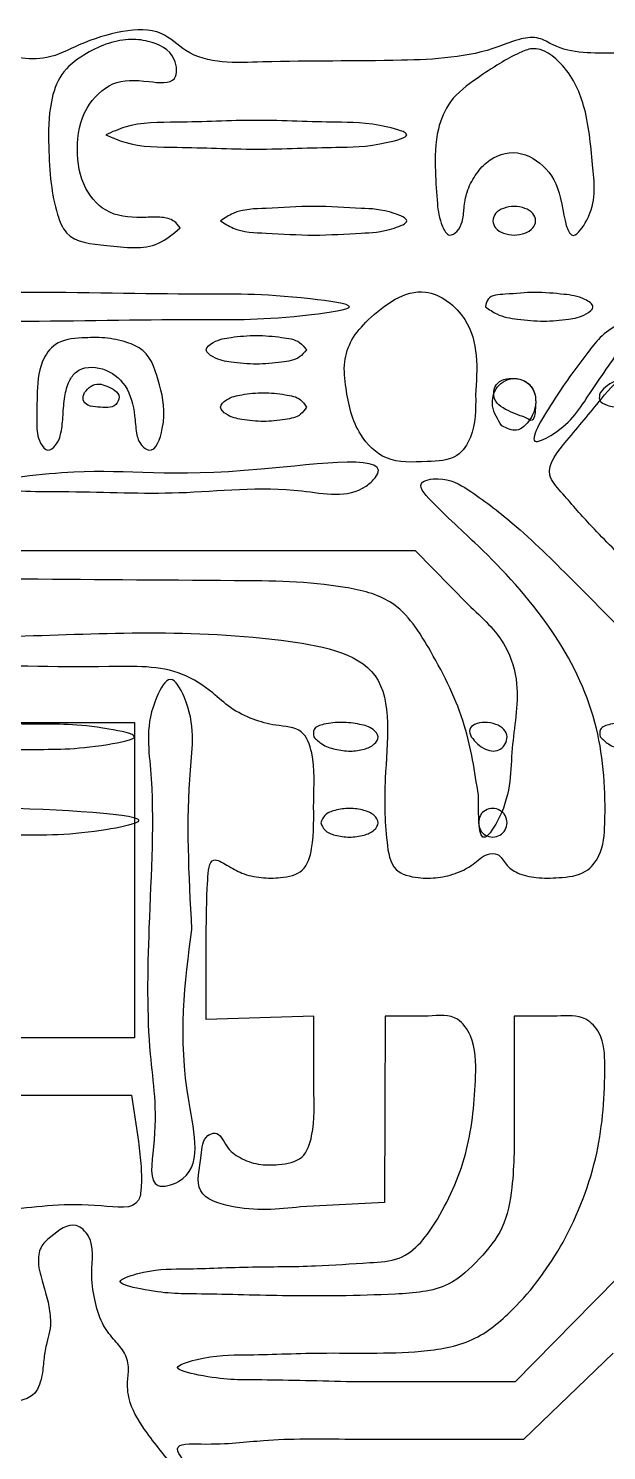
# Model space of a CAD drawing. Extents: x 15.9 to 97.5, y 243.5 to 291.3.
# Drawn here: x 67.97 to 71.39, y 261.66 to 270.06 of the extents above; entities that cross this region are included whole.
import ezdxf

# ---------------------------------------------------------------- set-up
doc = ezdxf.new("R2010")
doc.units = 0
for name, color, linetype in [('black', 7, 'CONTINUOUS'), ('blue', 7, 'CONTINUOUS'), ('red', 7, 'CONTINUOUS')]:
    doc.layers.add(name, color=color, linetype=linetype)

msp = doc.modelspace()

# ---------------------------------------------------------------- linework, layer by layer
at = {"layer": 'black', "color": 7}
for points in [[(70.673476, 268.419155)], [(68.303659, 267.912578)], [(71.350809, 267.911172)], [(70.821642, 267.797913)], [(69.657476, 265.87914)], [(70.588809, 265.87914)], [(71.350809, 265.87914)], [(69.699809, 265.371194)], [(70.631142, 265.371194)]]:
    msp.add_lwpolyline(points, close=True, dxfattribs=at)
for points, knots in [([(66.016809, 268.419155), (66.080852, 268.436266), (66.350983, 268.508439), (66.997492, 268.481981), (67.892347, 268.516024), (68.906547, 268.486324), (69.395451, 268.500837), (69.990715, 268.419898), (69.410506, 268.337094), (68.930267, 268.351866), (67.953019, 268.32475), (67.068695, 268.349098), (66.409414, 268.343009), (66.10303, 268.402432), (66.016809, 268.419155)], [0, 0, 0, 0, 0.198456, 0.837087, 1.906234, 2.965822, 3.629765, 3.86379, 4.09211, 4.738628, 5.769147, 6.790539, 7.462801, 7.726075, 7.726075, 7.726075, 7.726075]), ([(70.673476, 268.419155), (70.676949, 268.435695), (70.688166, 268.489121), (70.823109, 268.49307), (70.959904, 268.510081), (71.127166, 268.493745), (71.235051, 268.48149), (71.330835, 268.42156), (71.249905, 268.357807), (71.153913, 268.344073), (71.013739, 268.329221), (70.873089, 268.343575), (70.750854, 268.362459), (70.694891, 268.403464), (70.673476, 268.419155)], [0, 0, 0, 0, 0.047245, 0.152605, 0.327722, 0.501215, 0.628371, 0.691908, 0.750328, 0.859324, 1.006529, 1.160884, 1.28804, 1.366857, 1.366857, 1.366857, 1.366857]), ([(70.821642, 267.797912), (70.78147, 267.817802), (70.71415, 267.851133), (70.724349, 267.981757), (70.829483, 268.003469), (70.908623, 267.984324), (70.958384, 267.935125), (70.973653, 267.869916), (70.966421, 267.811597), (70.965566, 267.771862), (70.947838, 267.741073), (70.915265, 267.765286), (70.874742, 267.77488), (70.840546, 267.789713), (70.821642, 267.797913)], [0, 0, 0, 0, 0.122146, 0.204695, 0.317895, 0.38419, 0.448715, 0.51501, 0.578131, 0.622019, 0.639654, 0.666457, 0.715409, 0.775927, 0.775927, 0.775927, 0.775927]), ([(71.350809, 267.911172), (71.36432, 267.926476), (71.393351, 267.959357), (71.455904, 267.986707), (71.52255, 267.999999), (71.585122, 267.98883), (71.631864, 267.959748), (71.655982, 267.909552), (71.620917, 267.858118), (71.55525, 267.833477), (71.474276, 267.823517), (71.403332, 267.830117), (71.338908, 267.861172), (71.347146, 267.895782), (71.350809, 267.911172)], [0, 0, 0, 0, 0.060618, 0.130244, 0.199842, 0.26238, 0.315732, 0.361541, 0.410426, 0.480052, 0.568625, 0.650095, 0.703446, 0.746167, 0.746167, 0.746167, 0.746167]), ([(68.303662, 267.912572), (68.314974, 267.926238), (68.336901, 267.952729), (68.389613, 267.967848), (68.448587, 267.946233), (68.524241, 267.906089), (68.481471, 267.814176), (68.396118, 267.827432), (68.32802, 267.828774), (68.285549, 267.86848), (68.297516, 267.897621), (68.303659, 267.912578)], [0, 0, 0, 0, 0.052513, 0.101795, 0.150479, 0.24657, 0.293697, 0.400859, 0.461222, 0.503144, 0.547353, 0.547353, 0.547353, 0.547353]), ([(66.016809, 265.87914), (66.079273, 265.895533), (66.290698, 265.951021), (66.737946, 265.950642), (67.325345, 265.972613), (67.966858, 265.947635), (68.294414, 265.958558), (68.682786, 265.878119), (68.279518, 265.80008), (67.943044, 265.810853), (67.264358, 265.78256), (66.668744, 265.816672), (66.229701, 265.789564), (66.057268, 265.862116), (66.016809, 265.87914)], [0, 0, 0, 0, 0.193391, 0.654585, 1.323513, 2.001284, 2.436466, 2.596144, 2.761423, 3.214008, 3.920845, 4.637174, 5.064397, 5.195371, 5.195371, 5.195371, 5.195371]), ([(69.657476, 265.87914), (69.655668, 265.895034), (69.65112, 265.935021), (69.735521, 265.958938), (69.821705, 265.967458), (69.923597, 265.956137), (70.001201, 265.935259), (70.050727, 265.881175), (70.013669, 265.826359), (69.952403, 265.801671), (69.871521, 265.790219), (69.78636, 265.803119), (69.708316, 265.828242), (69.672937, 265.863662), (69.657476, 265.87914)], [0, 0, 0, 0, 0.043345, 0.109055, 0.213483, 0.323232, 0.406803, 0.45877, 0.506999, 0.573414, 0.657001, 0.747692, 0.831264, 0.896133, 0.896133, 0.896133, 0.896133]), ([(70.588809, 265.87914), (70.582889, 265.893947), (70.571276, 265.92299), (70.613887, 265.960987), (70.67095, 265.966376), (70.732295, 265.957114), (70.784127, 265.928459), (70.806089, 265.880111), (70.792731, 265.835386), (70.763207, 265.802755), (70.71821, 265.789924), (70.670069, 265.805166), (70.623728, 265.83412), (70.60047, 265.864106), (70.588809, 265.87914)], [0, 0, 0, 0, 0.043442, 0.085214, 0.145642, 0.213135, 0.269473, 0.3158, 0.359824, 0.401591, 0.443365, 0.492069, 0.548407, 0.60505, 0.60505, 0.60505, 0.60505]), ([(71.350809, 265.87914), (71.349001, 265.895034), (71.344453, 265.935021), (71.428854, 265.958938), (71.515038, 265.967458), (71.61693, 265.956137), (71.694534, 265.935259), (71.74406, 265.881175), (71.707002, 265.82636), (71.645736, 265.80167), (71.564853, 265.790219), (71.479692, 265.803118), (71.401648, 265.828242), (71.366269, 265.863662), (71.350809, 265.87914)], [0, 0, 0, 0, 0.043345, 0.109055, 0.213483, 0.323232, 0.406803, 0.45877, 0.506999, 0.573414, 0.657, 0.747695, 0.831265, 0.896133, 0.896133, 0.896133, 0.896133]), ([(65.533399, 265.392364), (65.830051, 265.423734), (66.635721, 265.508931), (67.245956, 265.485622), (68.880339, 265.416421), (68.251993, 265.291703), (67.778788, 265.30476), (66.964052, 265.262944), (66.260931, 265.346894), (65.695878, 265.2394), (65.558293, 265.36893), (65.533399, 265.392367)], [0, 0, 0, 0, 0.846377, 2.29865, 3.075227, 3.278363, 3.828096, 4.657215, 5.615063, 6.070472, 6.171074, 6.171074, 6.171074, 6.171074]), ([(69.699809, 265.371194), (69.706116, 265.386752), (69.721257, 265.424105), (69.790514, 265.448703), (69.868658, 265.459864), (69.949501, 265.448702), (70.012882, 265.424105), (70.049136, 265.371194), (70.012883, 265.318283), (69.949502, 265.293685), (69.868659, 265.282524), (69.790515, 265.293685), (69.721258, 265.318283), (69.706116, 265.355636), (69.699809, 265.371194)], [0, 0, 0, 0, 0.048553, 0.116569, 0.202648, 0.288726, 0.356742, 0.405296, 0.45385, 0.521865, 0.607945, 0.694023, 0.762039, 0.810593, 0.810593, 0.810593, 0.810593]), ([(70.631142, 265.371194), (70.633493, 265.38609), (70.638133, 265.415484), (70.671812, 265.447813), (70.715733, 265.459944), (70.760122, 265.447813), (70.792425, 265.415484), (70.804565, 265.371194), (70.792425, 265.326904), (70.760122, 265.294575), (70.715733, 265.282444), (70.671812, 265.294575), (70.638133, 265.326904), (70.633493, 265.356298), (70.631142, 265.371194)], [0, 0, 0, 0, 0.044199, 0.087217, 0.131416, 0.175616, 0.218633, 0.262833, 0.307032, 0.35005, 0.394249, 0.438448, 0.481466, 0.525666, 0.525666, 0.525666, 0.525666])]:
    msp.add_open_spline(points, degree=3, knots=knots, dxfattribs=at)
at = {"layer": 'blue', "color": 7}
for points in [[(68.429809, 269.435159)], [(69.107142, 268.927155)], [(70.715809, 268.927155)], [(70.673476, 268.419158)], [(68.303659, 267.91255)], [(70.769955, 267.715904)], [(70.631142, 265.533477)]]:
    msp.add_lwpolyline(points, close=True, dxfattribs=at)
for points in [[(65.306393, 266.693041), (65.584359, 266.97983), (67.921235, 266.97983), (70.258109, 266.97983), (70.572115, 266.65826)], [(71.183744, 266.80806), (71.77414, 266.212983), (71.77414, 265.643894)], [(65.192691, 265.055106), (66.104241, 265.963829), (67.351691, 265.963829), (68.599142, 265.963829), (68.599142, 265.032496), (68.599142, 264.101162), (66.70556, 264.101162)], [(69.657474, 263.804892), (69.657474, 264.228225), (69.339974, 264.218525), (69.022474, 264.208825), (69.022474, 264.715683)], [(70.334801, 264.228224), (70.080801, 264.228224), (70.078501, 263.677891), (70.076201, 263.127558), (69.579335, 263.101798)], [(72.028134, 264.228215), (71.774134, 264.228215), (71.774134, 263.617815), (71.774134, 263.007414), (71.31136, 262.538315), (70.848585, 262.069216), (69.85086, 262.069216)], [(71.096801, 264.228222), (70.842801, 264.228222), (70.842801, 263.621725)], [(64.00749, 262.938591), (64.834505, 263.762503), (66.707214, 263.762503), (68.579923, 263.762503), (68.621783, 263.487336)], [(69.87647, 261.730493), (70.899799, 261.730493), (71.428828, 262.238493)]]:
    msp.add_lwpolyline(points, dxfattribs=at)
for points, knots in [([(77.897068, 269.454387), (77.977249, 269.472117), (78.100113, 269.499286), (78.159535, 269.714835), (77.865428, 269.79287), (77.581082, 269.756255), (77.260449, 269.529328), (77.264422, 269.258728), (77.455545, 269.061209), (77.24059, 269.030465), (77.132263, 269.158479), (77.016727, 269.28102), (76.946933, 269.402016), (76.978039, 269.585423), (76.561542, 269.917767), (75.434461, 269.76021), (73.979496, 269.897978), (72.508043, 269.859539), (71.631742, 269.930375), (71.151854, 269.910006), (70.988115, 270.016837), (70.869532, 270.00455), (70.619024, 269.892747), (70.087577, 269.864752), (69.494353, 269.876572), (68.966076, 269.847305), (68.752859, 270.067323), (68.508779, 270.051364), (68.28962, 269.981787), (68.096186, 269.876821), (67.883739, 269.884926), (67.682057, 269.969688), (67.482167, 270.055084), (67.274922, 270.062305), (67.110139, 269.975826), (66.958477, 269.890017), (66.784951, 269.888496), (66.646467, 269.975561), (66.508365, 270.060452), (66.337821, 270.063236), (66.178955, 269.964312), (65.925688, 269.895606), (65.556797, 269.864072), (65.266306, 269.860792), (65.096969, 269.85888)], [0, 0, 0, 0, 0.228591, 0.350274, 0.535889, 0.940717, 1.282769, 1.559383, 1.724328, 1.817854, 2.043302, 2.200973, 2.333325, 2.44062, 2.726106, 3.682963, 5.746991, 7.144565, 8.060553, 8.429275, 8.521701, 8.62735, 8.767026, 9.347809, 10.168199, 10.627627, 10.80408, 11.030874, 11.301708, 11.507163, 11.674159, 11.917808, 12.160652, 12.322887, 12.51873, 12.708338, 12.839578, 13.014816, 13.188807, 13.318842, 13.501162, 13.737006, 14.100548, 14.608676, 14.608676, 14.608676, 14.608676]), ([(68.429809, 269.435159), (68.466496, 269.451644), (68.598088, 269.510775), (68.906999, 269.505119), (69.310687, 269.528682), (69.757612, 269.505119), (69.994156, 269.510775), (70.267374, 269.435159), (69.994156, 269.359543), (69.757612, 269.365199), (69.310687, 269.341636), (68.906999, 269.365199), (68.598088, 269.359543), (68.466496, 269.418674), (68.429809, 269.435159)], [0, 0, 0, 0, 0.119941, 0.430216, 0.899138, 1.36806, 1.678335, 1.798276, 1.918217, 2.228492, 2.697414, 3.166336, 3.476611, 3.596552, 3.596552, 3.596552, 3.596552]), ([(69.107142, 268.927155), (69.131122, 268.943099), (69.210775, 268.996059), (69.407766, 268.999276), (69.653251, 269.019181), (69.921602, 268.999276), (70.077625, 268.996059), (70.247001, 268.927155), (70.077625, 268.858251), (69.921602, 268.855034), (69.653251, 268.835129), (69.407766, 268.855034), (69.210775, 268.858251), (69.131122, 268.911211), (69.107142, 268.927155)], [0, 0, 0, 0, 0.085409, 0.283703, 0.564587, 0.84547, 1.043764, 1.129173, 1.214583, 1.412876, 1.693759, 1.974643, 2.172937, 2.258346, 2.258346, 2.258346, 2.258346]), ([(70.715809, 268.927155), (70.720039, 268.942486), (70.729306, 268.976069), (70.781721, 269.004902), (70.842574, 269.01558), (70.904761, 269.004902), (70.95396, 268.976069), (70.977045, 268.927155), (70.95396, 268.878241), (70.904761, 268.849408), (70.842574, 268.83873), (70.781721, 268.849408), (70.729306, 268.878241), (70.720039, 268.911824), (70.715809, 268.927155)], [0, 0, 0, 0, 0.046064, 0.1009, 0.165914, 0.230928, 0.285764, 0.331827, 0.377891, 0.432727, 0.497741, 0.562755, 0.617591, 0.663654, 0.663654, 0.663654, 0.663654]), ([(66.016809, 268.419158), (66.080852, 268.436269), (66.350983, 268.508442), (66.997492, 268.481984), (67.892347, 268.516027), (68.906547, 268.486327), (69.395451, 268.50084), (69.990715, 268.419901), (69.410506, 268.337097), (68.930267, 268.351869), (67.953019, 268.324753), (67.068695, 268.349101), (66.409414, 268.343012), (66.10303, 268.402435), (66.016809, 268.419158)], [0, 0, 0, 0, 0.198456, 0.837087, 1.906234, 2.965822, 3.629765, 3.86379, 4.09211, 4.738628, 5.769147, 6.790539, 7.462801, 7.726075, 7.726075, 7.726075, 7.726075]), ([(70.673476, 268.419158), (70.676949, 268.435698), (70.688166, 268.489124), (70.823109, 268.493073), (70.959904, 268.510084), (71.127166, 268.493748), (71.235051, 268.481493), (71.330835, 268.421563), (71.249905, 268.35781), (71.153913, 268.344076), (71.013739, 268.329224), (70.873089, 268.343578), (70.750854, 268.362462), (70.694891, 268.403467), (70.673476, 268.419158)], [0, 0, 0, 0, 0.047245, 0.152605, 0.327722, 0.501215, 0.628371, 0.691908, 0.750328, 0.859324, 1.006529, 1.160884, 1.28804, 1.366857, 1.366857, 1.366857, 1.366857]), ([(70.769952, 267.715904), (70.745657, 267.753286), (70.699601, 267.824153), (70.728982, 267.954906), (70.828153, 268.006658), (70.908488, 267.984238), (70.958087, 267.938322), (70.978649, 267.852498), (70.951071, 267.757272), (70.862024, 267.669798), (70.799594, 267.701061), (70.769955, 267.715904)], [0, 0, 0, 0, 0.129534, 0.245565, 0.355672, 0.421791, 0.485059, 0.54893, 0.675038, 0.775301, 0.865927, 0.865927, 0.865927, 0.865927]), ([(72.17522, 266.090805), (72.125587, 266.16984), (72.010258, 266.353492), (71.78853, 266.618763), (71.539713, 266.882984), (71.302473, 267.113737), (71.154626, 267.286934), (71.006618, 267.452854), (71.189005, 267.671133), (71.319035, 267.825827), (71.480726, 268.028865), (71.598827, 267.964151), (71.64901, 267.88484), (71.693604, 267.733321), (71.807879, 267.539522), (72.070646, 267.425669), (72.313325, 267.466805), (72.525711, 267.593337), (72.457287, 267.815931), (72.249752, 267.774943), (72.115317, 267.742836), (71.994799, 267.766378), (71.977873, 267.862455), (72.014294, 267.96359), (72.177293, 267.994524), (72.374902, 267.989898), (72.58138, 268.017527), (72.765742, 267.919566), (72.739047, 267.733485), (72.757849, 267.559839), (72.891314, 267.428027), (73.039483, 267.437407), (73.12485, 267.518774), (73.131866, 267.628701), (73.120177, 267.762699), (73.050087, 267.957106), (73.260354, 267.999697), (73.280637, 267.693229), (73.499636, 267.435188), (73.928147, 267.438666), (74.185746, 267.621344), (74.194286, 267.903288), (74.317375, 267.864464), (74.293268, 267.67618), (74.415501, 267.488676), (74.674237, 267.401413), (74.889082, 267.500603), (75.036942, 267.617381), (75.193922, 267.623167), (75.300906, 267.532502), (75.425792, 267.46543), (75.54667, 267.415935), (75.795989, 267.399962), (76.163578, 267.064992), (76.516415, 266.686582), (76.929716, 266.343044), (76.881223, 266.115585), (76.842743, 266.016304), (76.778907, 265.930947), (76.731069, 265.808826), (76.613897, 265.861518), (76.622905, 266.017816), (76.551966, 266.174391), (76.358683, 266.241392), (76.141075, 265.884352), (76.273971, 265.157439), (76.270875, 264.240032), (76.145714, 263.490833), (76.347203, 263.171131), (76.513203, 263.171487), (76.614011, 263.31382), (76.61574, 263.5541), (76.644351, 263.890937), (76.630165, 264.381298), (76.685017, 264.722598), (76.61661, 265.14142), (76.778065, 265.126411), (76.853419, 265.062319), (76.96716, 265.045377), (77.110658, 265.036597), (77.309842, 265.150255), (77.323223, 265.520619), (77.287545, 265.886887), (77.234496, 266.284359), (77.043076, 266.608624), (76.738436, 266.917653), (76.545081, 267.124486), (76.317448, 267.386985), (76.521253, 267.416212), (76.686437, 267.337442), (76.929715, 267.155251), (77.09671, 266.989542), (77.195454, 266.891559)], [0, 0, 0, 0, 0.27979, 0.650139, 1.033285, 1.373145, 1.628902, 1.746842, 1.97375, 2.29422, 2.50135, 2.567016, 2.662302, 2.777975, 3.041055, 3.309096, 3.570297, 3.792054, 3.914114, 4.130451, 4.285864, 4.368402, 4.450518, 4.539951, 4.665232, 4.895543, 5.156562, 5.278651, 5.4486, 5.650925, 5.796444, 5.964482, 6.034371, 6.132985, 6.271036, 6.480779, 6.563783, 6.774752, 7.163683, 7.530198, 7.933085, 8.068783, 8.10497, 8.26461, 8.519877, 8.742608, 9.017708, 9.188681, 9.299776, 9.455926, 9.590594, 9.728201, 9.842799, 10.32971, 11.091095, 11.572681, 11.660874, 11.771629, 11.884151, 12.008622, 12.058708, 12.210078, 12.415515, 12.552387, 12.718902, 13.479768, 14.740808, 15.501674, 15.6527, 15.777603, 15.928628, 16.120143, 16.489336, 16.957268, 17.523399, 17.755573, 17.834252, 17.934507, 18.051617, 18.166685, 18.367078, 18.653857, 19.177451, 19.519167, 19.829247, 20.29967, 20.745034, 20.901081, 21.014935, 21.19412, 21.483905, 21.903151, 21.903151, 21.903151, 21.903151]), ([(68.303662, 267.912544), (68.314974, 267.92621), (68.336901, 267.952701), (68.389613, 267.96782), (68.448587, 267.946205), (68.524241, 267.906061), (68.481471, 267.814148), (68.396118, 267.827404), (68.32802, 267.828746), (68.285549, 267.868452), (68.297516, 267.897593), (68.303659, 267.91255)], [0, 0, 0, 0, 0.052513, 0.101795, 0.150479, 0.24657, 0.293697, 0.400859, 0.461222, 0.503144, 0.547353, 0.547353, 0.547353, 0.547353]), ([(67.607762, 267.371343), (67.829881, 267.402163), (68.438093, 267.486555), (68.932942, 267.379728), (70.191173, 267.56358), (69.884256, 267.277918), (69.457009, 267.377334), (68.890513, 267.301001), (68.276664, 267.333114), (67.856754, 267.323788), (67.658426, 267.361667), (67.607762, 267.371343)], [0, 0, 0, 0, 0.636784, 1.743654, 2.418582, 2.490602, 2.870301, 3.598589, 4.248847, 4.699158, 4.853662, 4.853662, 4.853662, 4.853662]), ([(69.022474, 264.715683), (69.023202, 264.807039), (69.024215, 264.934058), (69.040003, 265.182728), (69.155509, 265.115027), (69.233741, 265.066885), (69.347677, 265.042995), (69.466588, 265.043167), (69.609406, 265.072675), (69.665429, 265.270372), (69.650095, 265.500456), (69.671642, 265.730366), (69.598386, 265.936841), (69.434778, 265.940555), (69.295954, 265.98034), (69.165283, 266.042929), (69.045304, 266.156905), (68.820713, 266.303825), (68.266399, 266.283006), (67.498031, 266.312787), (66.715333, 266.29163), (66.149614, 266.291179), (65.892507, 266.159643), (65.7601, 266.049528), (65.674468, 266.000197), (65.591144, 265.94325), (65.51757, 266.05885), (65.597831, 266.190249), (65.701123, 266.364758), (66.06614, 266.463447), (66.774576, 266.462414), (67.983259, 266.458222), (69.050025, 266.533861), (70.158008, 266.33908), (70.070378, 265.687553), (70.07788, 265.338405), (70.113802, 265.07973), (70.270396, 265.042207), (70.392981, 265.043652), (70.505223, 265.070075), (70.602753, 265.121134), (70.66482, 265.18745), (70.756381, 265.193548), (70.791585, 265.118185), (70.868803, 265.065802), (70.979641, 265.041903), (71.114669, 265.045629), (71.262347, 265.060235), (71.369263, 265.194144), (71.389052, 265.493008), (71.360323, 265.948693), (71.105074, 266.505245), (70.704953, 266.946151), (70.464212, 267.157419), (70.241982, 267.383676), (70.438655, 267.418882), (70.608797, 267.318296), (70.878514, 267.11249), (71.069711, 266.921794), (71.183744, 266.80806)], [0, 0, 0, 0, 0.316606, 0.440201, 0.523682, 0.623937, 0.741047, 0.856115, 0.991421, 1.130634, 1.410135, 1.696944, 1.83462, 1.990643, 2.128575, 2.279029, 2.415587, 2.624983, 3.062565, 4.012685, 4.963659, 5.421543, 5.671875, 5.815298, 5.928405, 5.987878, 6.072909, 6.226462, 6.419671, 6.667893, 7.287894, 8.586764, 10.197061, 10.790549, 11.400122, 11.776964, 11.946893, 12.08659, 12.202545, 12.322357, 12.426754, 12.529148, 12.588144, 12.665186, 12.748805, 12.864119, 12.996509, 13.159841, 13.281724, 13.473492, 14.037625, 14.63903, 15.29544, 15.694082, 15.838089, 15.94088, 16.128619, 16.456443, 16.940894, 16.940894, 16.940894, 16.940894]), ([(70.631142, 265.533477), (70.609884, 265.673787), (70.564507, 265.973298), (70.375544, 266.351048), (70.161789, 266.692689), (69.715967, 266.797631), (68.968863, 266.802264), (68.306447, 266.807198), (67.863583, 266.810497)], [0, 0, 0, 0, 0.421956, 0.900724, 1.276481, 1.557796, 2.214656, 3.539627, 3.539627, 3.539627, 3.539627]), ([(70.572115, 266.65826), (70.654461, 266.582965), (70.794848, 266.454599), (70.887148, 266.142905), (70.811051, 265.791313), (70.832236, 265.511736), (70.631088, 265.196041), (70.631121, 265.402322), (70.631142, 265.533477)], [0, 0, 0, 0, 0.328082, 0.559332, 0.940261, 1.356689, 1.500512, 1.751601, 1.751601, 1.751601, 1.751601]), ([(70.842801, 263.621725), (70.843595, 263.487078), (70.844871, 263.270797), (70.790728, 262.97521), (70.638514, 262.790031), (70.443282, 262.605276), (70.015159, 262.577163), (69.540401, 262.571829), (68.996389, 262.590168), (68.74893, 262.587569), (68.45691, 262.656626), (68.69221, 262.736806), (68.901816, 262.732702), (69.275802, 262.750376), (69.643159, 262.747738), (69.93756, 262.770877), (70.221481, 262.784537), (70.42746, 263.065953), (70.582093, 263.430467), (70.617083, 263.807496), (70.617507, 264.078858), (70.504861, 264.242455), (70.397538, 264.233474), (70.334801, 264.228224)], [0, 0, 0, 0, 0.405534, 0.651403, 0.87603, 1.114155, 1.431388, 2.099225, 2.606974, 2.940446, 3.06769, 3.173788, 3.439679, 3.834227, 4.233473, 4.55471, 4.729491, 5.052803, 5.498126, 5.934845, 6.175889, 6.299368, 6.473116, 6.473116, 6.473116, 6.473116]), ([(69.85086, 262.069216), (69.664396, 262.07405), (69.355916, 262.082047), (69.096187, 262.078558), (68.791719, 262.150073), (69.053219, 262.229936), (69.283039, 262.223964), (69.756557, 262.247292), (70.193245, 262.22756), (70.602111, 262.290897), (70.89304, 262.533861), (71.162033, 262.900205), (71.353786, 263.403127), (71.384024, 263.823944), (71.374721, 264.11018), (71.256754, 264.239121), (71.156606, 264.232297), (71.096801, 264.228222)], [0, 0, 0, 0, 0.529309, 0.875668, 1.006989, 1.122226, 1.417485, 1.86126, 2.456688, 2.766307, 3.06348, 3.562191, 4.124347, 4.643398, 4.837755, 4.95215, 5.121733, 5.121733, 5.121733, 5.121733]), ([(69.579335, 263.101798), (69.44721, 263.087667), (69.252184, 263.066808), (68.937312, 263.174948), (68.99825, 263.374863), (68.999103, 263.513664), (69.099357, 263.554875), (69.137695, 263.448137), (69.221897, 263.38728), (69.332033, 263.347323), (69.455958, 263.349391), (69.604972, 263.374322), (69.66697, 263.574568), (69.661284, 263.71248), (69.657474, 263.804892)], [0, 0, 0, 0, 0.414577, 0.611944, 0.821201, 0.944143, 0.989415, 1.093302, 1.196931, 1.311364, 1.431759, 1.575722, 1.714861, 1.997452, 1.997452, 1.997452, 1.997452]), ([(68.621783, 263.487336), (68.627938, 263.437566), (68.639226, 263.3463), (68.640279, 263.234273), (68.623778, 263.078509), (68.251141, 263.138102), (67.822146, 263.064451), (66.741851, 263.100351), (65.687291, 263.117934), (64.545021, 263.06873), (64.071677, 262.513908), (63.674533, 262.248033), (63.347233, 261.914095), (63.215822, 262.020867), (63.180473, 262.049588)], [0, 0, 0, 0, 0.149107, 0.273424, 0.348411, 0.57084, 1.107488, 1.844068, 3.675538, 4.420542, 5.089527, 5.69326, 6.037375, 6.164001, 6.164001, 6.164001, 6.164001]), ([(69.261869, 260.072936), (69.253291, 260.326697), (69.240512, 260.704766), (69.216161, 261.180903), (69.066792, 261.391112), (68.950387, 261.514677), (68.89172, 261.594162), (68.82138, 261.708295), (69.121917, 261.692922), (69.383593, 261.735593), (69.694884, 261.732372), (69.87647, 261.730493)], [0, 0, 0, 0, 0.769364, 1.146245, 1.382446, 1.528389, 1.644348, 1.707031, 1.85028, 2.218511, 2.734026, 2.734026, 2.734026, 2.734026])]:
    msp.add_open_spline(points, degree=3, knots=knots, dxfattribs=at)
at = {"layer": 'red', "color": 7}
for points in [[(70.546482, 269.001459)], [(68.868978, 268.884829)], [(69.615142, 268.165165)], [(70.61515, 267.896243)], [(69.615142, 267.82652)], [(68.175822, 267.779168)], [(68.937806, 264.741134)]]:
    msp.add_lwpolyline(points, close=True, dxfattribs=at)
for points, knots in [([(68.868983, 268.884826), (68.857587, 268.899507), (68.830307, 268.934649), (68.752753, 268.951261), (68.627318, 268.944441), (68.446972, 268.94791), (68.283792, 269.120856), (68.246581, 269.354118), (68.28836, 269.588594), (68.466021, 269.765552), (68.649068, 269.756051), (68.858633, 269.726525), (68.843464, 269.924609), (68.702337, 269.990174), (68.556431, 270.004647), (68.423887, 269.973734), (68.288425, 269.905795), (68.154178, 269.801006), (68.08992, 269.599283), (68.08842, 269.381199), (68.099938, 269.156283), (68.131816, 268.986848), (68.203043, 268.800643), (68.459578, 268.781414), (68.704801, 268.746742), (68.827217, 268.849704), (68.868978, 268.884829)], [0, 0, 0, 0, 0.054453, 0.130344, 0.222271, 0.438854, 0.637796, 0.876629, 1.125062, 1.333864, 1.547411, 1.700263, 1.811722, 1.99906, 2.116617, 2.253196, 2.398331, 2.572622, 2.744533, 3.009264, 3.227918, 3.414988, 3.535843, 3.784801, 4.090391, 4.248622, 4.248622, 4.248622, 4.248622]), ([(70.546476, 269.001459), (70.550843, 269.033746), (70.560085, 269.102081), (70.609447, 269.194347), (70.693507, 269.299636), (70.866851, 269.359653), (71.060739, 269.230965), (71.123981, 269.06831), (71.164195, 268.770382), (71.333701, 269.003798), (71.305431, 269.247296), (71.280458, 269.573895), (71.169574, 269.829281), (70.989522, 269.968373), (70.856077, 269.912423), (70.74901, 269.853273), (70.609794, 269.760617), (70.459325, 269.649766), (70.375302, 269.445628), (70.374179, 269.239647), (70.385542, 269.041709), (70.401201, 268.923123), (70.452306, 268.826062), (70.514763, 268.866434), (70.539874, 268.925452), (70.544122, 268.974311), (70.546482, 269.001459)], [0, 0, 0, 0, 0.097077, 0.205465, 0.308527, 0.499126, 0.690396, 0.920744, 1.117488, 1.236284, 1.545978, 1.900675, 2.187394, 2.391957, 2.469572, 2.602371, 2.763441, 2.971881, 3.148749, 3.400241, 3.589604, 3.7278, 3.794606, 3.842497, 3.907204, 3.988109, 3.988109, 3.988109, 3.988109]), ([(70.61515, 267.896243), (70.624771, 268.054798), (70.640449, 268.313164), (70.290868, 268.588132), (70.024908, 268.395647), (69.878198, 268.233867), (69.82974, 268.08756), (69.852095, 267.894005), (69.897954, 267.67879), (70.089122, 267.49074), (70.304606, 267.505492), (70.504549, 267.509495), (70.615792, 267.683075), (70.615403, 267.812161), (70.61515, 267.896243)], [0, 0, 0, 0, 0.451463, 0.73566, 1.111832, 1.264403, 1.40074, 1.555487, 1.844161, 2.048526, 2.289729, 2.470471, 2.604021, 2.853526, 2.853526, 2.853526, 2.853526]), ([(71.490216, 268.196125), (71.510728, 268.223164), (71.538929, 268.260338), (71.530433, 268.343385), (71.381269, 268.287589), (71.25312, 268.113757), (71.119903, 267.944361), (70.893006, 267.570359), (71.165168, 267.709552), (71.288752, 267.911325), (71.420956, 268.098214), (71.490218, 268.196125)], [0, 0, 0, 0, 0.101716, 0.139842, 0.201468, 0.45367, 0.813697, 1.063797, 1.175227, 1.495639, 1.848219, 1.848219, 1.848219, 1.848219]), ([(68.175809, 267.779165), (68.178022, 267.816224), (68.182135, 267.885114), (68.205349, 267.97321), (68.266495, 268.065357), (68.421759, 268.06917), (68.562586, 267.957257), (68.600431, 267.802198), (68.605823, 267.680671), (68.62755, 267.604783), (68.717757, 267.54048), (68.792638, 267.765063), (68.754411, 267.935369), (68.692454, 268.152284), (68.544462, 268.214943), (68.421912, 268.239818), (68.280678, 268.236278), (68.129869, 268.221427), (68.028712, 268.073915), (68.022589, 267.905307), (68.018737, 267.741175), (68.024293, 267.632988), (68.082288, 267.555512), (68.144937, 267.607232), (68.168434, 267.68163), (68.173157, 267.743984), (68.175822, 267.779168)], [0, 0, 0, 0, 0.111127, 0.206577, 0.2717, 0.428119, 0.595242, 0.78088, 0.883592, 0.962481, 1.013371, 1.163002, 1.421471, 1.647877, 1.753064, 1.885034, 2.021595, 2.182068, 2.306852, 2.516798, 2.680809, 2.795055, 2.854752, 2.908112, 2.989062, 3.093887, 3.093887, 3.093887, 3.093887]), ([(69.615142, 268.165165), (69.602582, 268.180902), (69.566408, 268.226228), (69.452556, 268.240303), (69.320385, 268.255315), (69.179577, 268.240303), (69.082396, 268.226228), (69.001671, 268.165165), (69.082396, 268.104102), (69.179577, 268.090027), (69.320385, 268.075015), (69.452556, 268.090027), (69.566408, 268.104102), (69.602582, 268.149428), (69.615142, 268.165165)], [0, 0, 0, 0, 0.05889, 0.169611, 0.319325, 0.469039, 0.57976, 0.63865, 0.69754, 0.80826, 0.957975, 1.107689, 1.21841, 1.277299, 1.277299, 1.277299, 1.277299]), ([(69.615142, 267.82652), (69.604644, 267.842236), (69.575804, 267.885412), (69.476208, 267.902468), (69.362317, 267.916178), (69.241967, 267.902468), (69.155148, 267.885412), (69.089668, 267.82652), (69.155148, 267.767628), (69.241967, 267.750572), (69.362317, 267.736862), (69.476208, 267.750572), (69.575804, 267.767628), (69.604644, 267.810804), (69.615142, 267.82652)], [0, 0, 0, 0, 0.05505, 0.151238, 0.279704, 0.40817, 0.504358, 0.559408, 0.614458, 0.710646, 0.839112, 0.967578, 1.063766, 1.118816, 1.118816, 1.118816, 1.118816]), ([(68.937809, 264.741134), (68.920354, 265.06397), (68.89486, 265.535481), (68.968478, 265.988127), (68.810999, 266.271119), (68.653179, 265.989954), (68.727823, 265.538816), (68.678564, 264.818611), (68.667919, 264.041268), (68.746425, 263.622917), (68.671007, 263.190906), (69.019421, 263.283689), (68.834371, 263.971269), (68.895727, 264.42794), (68.937806, 264.741134)], [0, 0, 0, 0, 0.941172, 1.374611, 1.506158, 1.637252, 2.068113, 3.003321, 3.749991, 4.297021, 4.527025, 4.650862, 5.119762, 6.143314, 6.143314, 6.143314, 6.143314]), ([(68.851785, 261.540537), (68.790994, 261.614353), (68.686619, 261.741089), (68.569895, 261.916774), (68.551018, 262.058647), (68.570804, 262.160423), (68.538293, 262.252003), (68.468376, 262.325012), (68.396612, 262.42134), (68.358832, 262.559508), (68.3342, 262.730501), (68.370172, 262.897995), (68.236147, 263.029141), (68.120697, 262.941323), (68.035357, 262.867004), (68.023701, 262.759214), (68.056189, 262.653774), (68.088141, 262.54323), (68.104093, 262.447057), (68.099356, 262.3657), (68.075949, 262.292157), (68.062347, 262.20642), (68.054398, 262.106299), (68.018501, 261.97539), (67.810171, 261.930248), (67.565746, 261.916922), (67.282286, 261.902177), (67.030041, 261.81258), (66.874596, 261.656499), (66.737418, 261.519992), (66.631934, 261.439627), (66.532939, 261.374094), (66.430763, 261.442845), (66.315995, 261.525223), (66.1595, 261.668831), (65.982896, 261.847325), (65.649488, 261.923367), (65.260541, 261.911897), (64.871749, 261.934412), (64.535703, 261.857861), (64.31761, 261.647859), (64.136491, 261.42409), (63.823386, 261.405819), (63.687722, 261.636136), (63.528148, 261.850304), (63.178343, 261.911236), (62.758614, 261.892898), (62.329096, 261.909363), (61.970429, 261.846829), (61.803432, 261.663272), (61.660189, 261.522781), (61.556102, 261.441137), (61.455451, 261.372025), (61.344269, 261.457306), (61.20691, 261.550662), (61.017422, 261.723436), (60.806809, 261.890399), (60.689741, 262.172942), (60.719642, 262.521121), (60.766345, 262.906064), (60.436682, 263.209806), (60.112152, 262.986452), (59.988912, 262.676728), (60.018913, 262.365651), (60.094145, 262.126195), (60.348204, 261.999236), (60.128833, 261.862514), (59.907874, 261.911463), (59.619106, 261.9014), (59.350728, 261.767767), (59.215209, 261.62324), (59.134156, 261.536799)], [0, 0, 0, 0, 0.288102, 0.494654, 0.61919, 0.706475, 0.801425, 0.895553, 1.009041, 1.157616, 1.3173, 1.531776, 1.628295, 1.79239, 1.877468, 1.968726, 2.092941, 2.209858, 2.313502, 2.383877, 2.451772, 2.544421, 2.642066, 2.759861, 2.912831, 3.212904, 3.527283, 3.752163, 3.996786, 4.179621, 4.327132, 4.410631, 4.498254, 4.656088, 4.852857, 5.130047, 5.392129, 5.844549, 6.301206, 6.560708, 6.845033, 7.194523, 7.384771, 7.676808, 7.915441, 8.167328, 8.681668, 9.1938, 9.463657, 9.729236, 9.914146, 10.06179, 10.143123, 10.240007, 10.428111, 10.668884, 10.998919, 11.222423, 11.549929, 12.045931, 12.303183, 12.6901, 12.964459, 13.303727, 13.5816, 13.759159, 13.864111, 14.174922, 14.464508, 14.701686, 15.054637, 15.054637, 15.054637, 15.054637])]:
    msp.add_open_spline(points, degree=3, knots=knots, dxfattribs=at)

doc.saveas('drawing.dxf')
